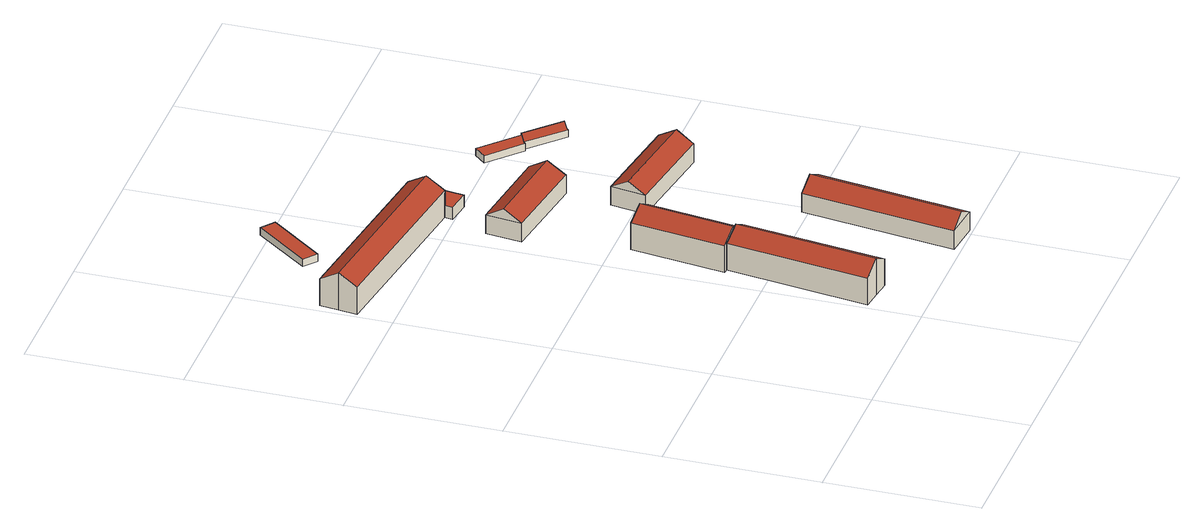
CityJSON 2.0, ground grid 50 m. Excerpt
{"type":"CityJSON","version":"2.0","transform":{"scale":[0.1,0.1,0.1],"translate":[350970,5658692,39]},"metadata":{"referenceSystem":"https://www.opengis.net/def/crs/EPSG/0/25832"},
"CityObjects":{
"building1":{"type":"Building","attributes":{"Geometrietyp2DReferenz":"3000","Gemeindeschluessel":"05315000","function":"31001_1010","roofType":"3100","measuredHeight":12.85,"storeysAboveGround":3},"address":[{"country":"Germany","locality":"Köln","thoroughfareNumber":"172","thoroughfareName":"Alte Neusser Landstr."},{"country":"Germany","locality":"Köln","thoroughfareNumber":"174","thoroughfareName":"Alte Neusser Landstr."},{"country":"Germany","locality":"Köln","thoroughfareNumber":"170","thoroughfareName":"Alte Neusser Landstr."}],"geometry":[{"type":"Solid","lod":"2","boundaries":[[[[0,1,2,3]],[[4,5,1,0]],[[6,7,5,4]],[[8,9,7,6]],[[10,11,9,8]],[[12,13,11,10]],[[3,2,13,12]],[[4,0,3,6]],[[12,10,8,6,3]],[[1,5,7,9,11,13,2]]]],"semantics":{"surfaces":[{"type":"WallSurface"},{"type":"RoofSurface"},{"type":"GroundSurface"}],"values":[[0,0,0,0,0,0,0,1,1,2]]}}]},
"building2":{"type":"Building","attributes":{"Geometrietyp2DReferenz":"3000","Gemeindeschluessel":"05315000","function":"31001_1010","roofType":"3100","measuredHeight":12.84,"storeysAboveGround":3},"address":[{"country":"Germany","locality":"Köln","thoroughfareNumber":"25","thoroughfareName":"Am Tekelkamp"},{"country":"Germany","locality":"Köln","thoroughfareNumber":"23","thoroughfareName":"Am Tekelkamp"},{"country":"Germany","locality":"Köln","thoroughfareNumber":"19","thoroughfareName":"Am Tekelkamp"},{"country":"Germany","locality":"Köln","thoroughfareNumber":"21","thoroughfareName":"Am Tekelkamp"}],"geometry":[{"type":"Solid","lod":"2","boundaries":[[[[14,15,16,17]],[[18,19,15,14]],[[20,21,19,18]],[[22,23,21,20]],[[24,25,23,22]],[[26,27,25,24]],[[28,29,27,26]],[[17,16,29,28]],[[14,17,28,26,18]],[[24,22,20,18,26]],[[15,19,21,23,25,27,29,16]]]],"semantics":{"surfaces":[{"type":"WallSurface"},{"type":"RoofSurface"},{"type":"GroundSurface"}],"values":[[0,0,0,0,0,0,0,0,1,1,2]]}}]},
"building3":{"type":"Building","attributes":{"Geometrietyp2DReferenz":"3000","Gemeindeschluessel":"05315000","function":"31001_1010","roofType":"3100","measuredHeight":12.79,"storeysAboveGround":3},"address":[{"country":"Germany","locality":"Köln","thoroughfareNumber":"176","thoroughfareName":"Alte Neusser Landstr."},{"country":"Germany","locality":"Köln","thoroughfareNumber":"178","thoroughfareName":"Alte Neusser Landstr."}],"geometry":[{"type":"Solid","lod":"2","boundaries":[[[[30,5,31,32]],[[33,34,5,30]],[[35,36,34,33]],[[37,38,36,35]],[[39,40,38,37]],[[41,9,40,39]],[[32,31,9,41]],[[35,33,30,32,37]],[[41,39,37,32]],[[5,34,36,38,40,9,31]]]],"semantics":{"surfaces":[{"type":"WallSurface"},{"type":"RoofSurface"},{"type":"GroundSurface"}],"values":[[0,0,0,0,0,0,0,1,1,2]]}}]},
"building4":{"type":"Building","attributes":{"Geometrietyp2DReferenz":"3000","Gemeindeschluessel":"05315000","function":"31001_2463","roofType":"1000","measuredHeight":2.5,"storeysAboveGround":1},"address":[{"country":"Germany","locality":"Köln","thoroughfareNumber":"19","thoroughfareName":"Am Tekelkamp"}],"geometry":[{"type":"Solid","lod":"2","boundaries":[[[[42,43,44,45]],[[46,47,43,42]],[[48,49,47,46]],[[45,44,49,48]],[[46,42,45,48]],[[43,47,49,44]]]],"semantics":{"surfaces":[{"type":"WallSurface"},{"type":"RoofSurface"},{"type":"GroundSurface"}],"values":[[0,0,0,0,1,2]]}}]},
"building5":{"type":"Building","attributes":{"Geometrietyp2DReferenz":"3000","Gemeindeschluessel":"05315000","function":"31001_1010","roofType":"3100","measuredHeight":10.08,"storeysAboveGround":2},"address":[{"country":"Germany","locality":"Köln","thoroughfareNumber":"5","thoroughfareName":"Am Tekelkamp"},{"country":"Germany","locality":"Köln","thoroughfareNumber":"1","thoroughfareName":"Am Tekelkamp"},{"country":"Germany","locality":"Köln","thoroughfareNumber":"3","thoroughfareName":"Am Tekelkamp"}],"geometry":[{"type":"Solid","lod":"2","boundaries":[[[[50,51,52,53]],[[54,55,51,50]],[[56,57,55,54]],[[53,52,57,56]],[[50,58,54]],[[56,59,53]],[[53,59,58,50]],[[54,58,59,56]],[[51,55,57,52]]]],"semantics":{"surfaces":[{"type":"WallSurface"},{"type":"RoofSurface"},{"type":"GroundSurface"}],"values":[[0,0,0,0,0,0,1,1,2]]}}]},
"building6":{"type":"Building","attributes":{"Geometrietyp2DReferenz":"3000","Gemeindeschluessel":"05315000","function":"31001_1010","roofType":"3100","measuredHeight":10.07,"storeysAboveGround":2},"address":[{"country":"Germany","locality":"Köln","thoroughfareNumber":"15","thoroughfareName":"Am Tekelkamp"},{"country":"Germany","locality":"Köln","thoroughfareNumber":"17","thoroughfareName":"Am Tekelkamp"}],"geometry":[{"type":"Solid","lod":"2","boundaries":[[[[60,61,62,63]],[[64,65,61,60]],[[66,67,65,64]],[[63,62,67,66]],[[60,68,64]],[[66,69,63]],[[63,69,68,60]],[[64,68,69,66]],[[61,65,67,62]]]],"semantics":{"surfaces":[{"type":"WallSurface"},{"type":"RoofSurface"},{"type":"GroundSurface"}],"values":[[0,0,0,0,0,0,1,1,2]]}}]},
"building7":{"type":"Building","attributes":{"Geometrietyp2DReferenz":"3000","Gemeindeschluessel":"05315000","function":"31001_2000","roofType":"1000","measuredHeight":4.14,"storeysAboveGround":1},"address":[{"country":"Germany","locality":"Köln","thoroughfareNumber":"19","thoroughfareName":"Am Tekelkamp"}],"geometry":[{"type":"Solid","lod":"2","boundaries":[[[[70,71,72,73]],[[74,75,71,70]],[[76,77,75,74]],[[78,79,77,76]],[[80,81,79,78]],[[73,72,81,80]],[[78,76,74,70,73,80]],[[71,75,77,79,81,72]]]],"semantics":{"surfaces":[{"type":"WallSurface"},{"type":"RoofSurface"},{"type":"GroundSurface"}],"values":[[0,0,0,0,0,0,1,2]]}}]},
"building8":{"type":"Building","attributes":{"Geometrietyp2DReferenz":"3000","Gemeindeschluessel":"05315000","function":"31001_1010","roofType":"3100","measuredHeight":9.86,"storeysAboveGround":2},"address":[{"country":"Germany","locality":"Köln","thoroughfareNumber":"11","thoroughfareName":"Am Tekelkamp"},{"country":"Germany","locality":"Köln","thoroughfareNumber":"13","thoroughfareName":"Am Tekelkamp"}],"geometry":[{"type":"Solid","lod":"2","boundaries":[[[[82,83,84,85]],[[86,87,83,82]],[[88,89,87,86]],[[85,84,89,88]],[[82,90,86]],[[88,91,85]],[[85,91,90,82]],[[86,90,91,88]],[[83,87,89,84]]]],"semantics":{"surfaces":[{"type":"WallSurface"},{"type":"RoofSurface"},{"type":"GroundSurface"}],"values":[[0,0,0,0,0,0,1,1,2]]}}]},
"building9":{"type":"Building","attributes":{"Geometrietyp2DReferenz":"3000","Gemeindeschluessel":"05315000","function":"31001_2463","roofType":"1000","measuredHeight":2.49,"storeysAboveGround":1},"address":[{"country":"Germany","locality":"Köln","thoroughfareNumber":"7","thoroughfareName":"Am Tekelkamp"}],"geometry":[{"type":"Solid","lod":"2","boundaries":[[[[92,93,94,95]],[[96,97,93,92]],[[98,99,97,96]],[[100,101,99,98]],[[95,94,101,100]],[[98,96,92,95,100]],[[93,97,99,101,94]]]],"semantics":{"surfaces":[{"type":"WallSurface"},{"type":"RoofSurface"},{"type":"GroundSurface"}],"values":[[0,0,0,0,0,1,2]]}}]},
"building10":{"type":"Building","attributes":{"Geometrietyp2DReferenz":"3000","Gemeindeschluessel":"05315000","function":"31001_2463","roofType":"1000","measuredHeight":2.46,"storeysAboveGround":1},"address":[{"country":"Germany","locality":"Köln","thoroughfareNumber":"7","thoroughfareName":"Am Tekelkamp"}],"geometry":[{"type":"Solid","lod":"2","boundaries":[[[[102,103,93,92]],[[104,105,103,102]],[[106,107,105,104]],[[108,109,107,106]],[[96,97,109,108]],[[92,93,97,96]],[[108,106,104,102,92,96]],[[103,105,107,109,97,93]]]],"semantics":{"surfaces":[{"type":"WallSurface"},{"type":"RoofSurface"},{"type":"GroundSurface"}],"values":[[0,0,0,0,0,0,1,2]]}}]}
},
"vertices":[
[516,173,104],[516,173,11],[577,165,11],[577,165,139],[583,635,104],[583,635,11],[643,625,139],[643,625,11],[686,619,114],[686,619,11],[702,616,104],[702,616,11],[639,158,104],[639,158,11],
[10,1614,105],[10,1614,12],[621,1530,12],[621,1530,105],[18,1675,141],[18,1675,12],[25,1737,105],[25,1737,12],[640,1651,105],[640,1651,12],[632,1592,140],[632,1592,12],[632,1591,141],[632,1591,12],[624,1530,105],[624,1530,12],
[583,635,113],[627,628,11],[627,628,139],[568,637,104],[568,637,11],[611,944,104],[611,944,11],[671,935,139],[671,935,11],[730,927,104],[730,927,11],[686,619,104],
[414,1997,32],[414,1997,7],[370,2030,7],[370,2030,32],[275,1821,32],[275,1821,7],[232,1855,32],[232,1855,7],
[1018,8,76],[1018,8,10],[1090,504,10],[1090,504,76],[899,21,76],[899,21,10],[971,521,76],[971,521,10],[958,15,111],[1030,513,111],
[875,1345,78],[875,1345,13],[568,1386,13],[568,1386,78],[859,1224,78],[859,1224,13],[552,1267,78],[552,1267,13],[867,1285,113],[560,1327,113],
[624,1530,54],[624,1530,13],[621,1530,13],[621,1530,54],[632,1592,54],[632,1592,13],[708,1581,54],[708,1581,13],[696,1493,54],[696,1493,13],[617,1504,54],[617,1504,13],
[1164,1028,77],[1164,1028,12],[837,1077,12],[837,1077,77],[1147,913,77],[1147,913,12],[820,962,77],[820,962,12],[1156,970,111],[828,1020,111],
[1102,1439,40],[1102,1439,15],[987,1547,15],[987,1547,40],[1063,1420,40],[1063,1420,15],[1056,1413,40],[1056,1413,15],[952,1510,40],[952,1510,15],
[1111,1443,40],[1111,1443,15],[1215,1340,40],[1215,1340,15],[1177,1320,40],[1177,1320,15],[1171,1314,40],[1171,1314,15]
]}
